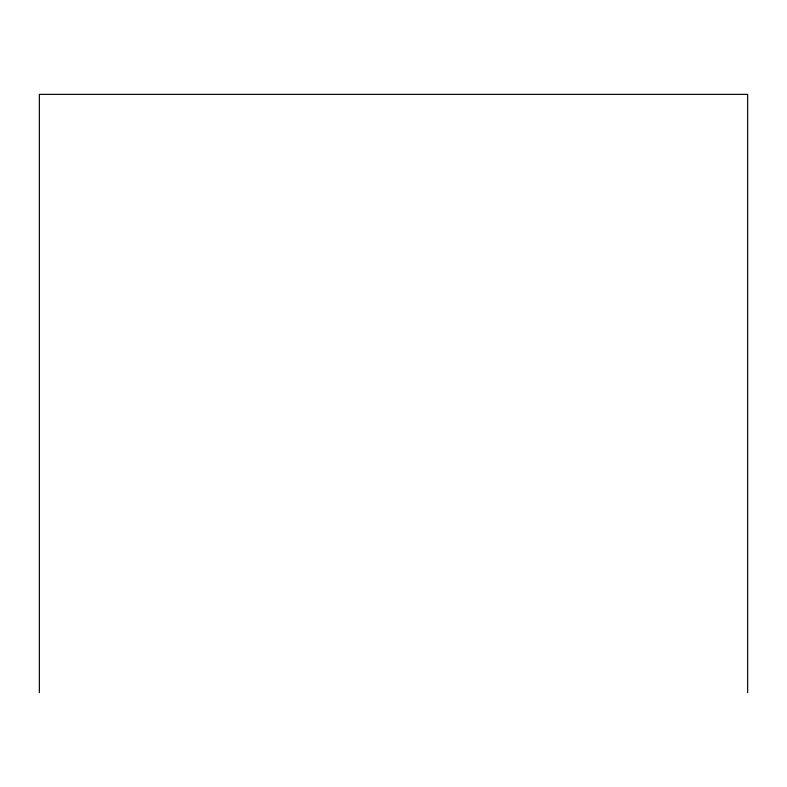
<?xml version="1.0" encoding="UTF-8"?>
<svg xmlns="http://www.w3.org/2000/svg" width="787" height="787" viewBox="0 0 787 787"><rect width="100%" height="100%" fill="white"/><g stroke="black" fill="none" stroke-linecap="round" stroke-linejoin="round"><path stroke-width="1.18" d="M747.65 692.629L747.65 94.371L39.35 94.371L39.35 692.629"/></g></svg>
